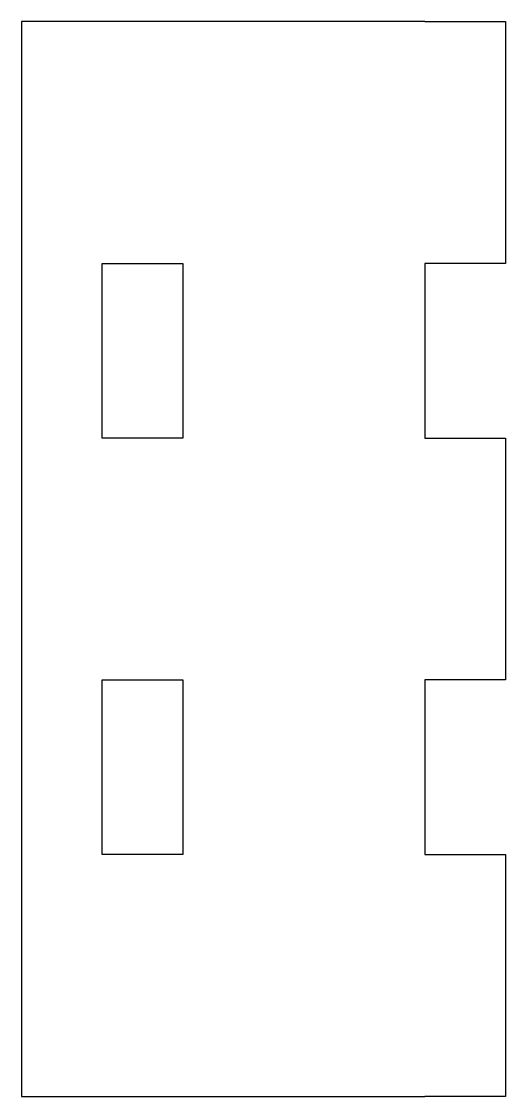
# Model space of a CAD drawing. Extents: x 0 to 18, y 0 to 40.
import ezdxf

# ---------------------------------------------------------------- set-up
doc = ezdxf.new("R2010")
doc.units = 0
doc.layers.add('Sketch', color=7, linetype='CONTINUOUS')

msp = doc.modelspace()

# ---------------------------------------------------------------- linework, layer by layer
at = {"layer": 'Sketch'}
for p, q in [((15, 40), (0, 40)), ((0, 40), (0, 0)), ((15, 40), (18, 40)), ((18, 40), (18, 31)), ((3, 31), (6, 31)), ((3, 24.5), (3, 31)), ((6, 31), (6, 24.5)), ((15, 31), (15, 24.5)), ((18, 31), (15, 31)), ((6, 24.5), (3, 24.5)), ((15, 24.5), (18, 24.5)), ((18, 24.5), (18, 15.5)), ((3, 15.5), (6, 15.5)), ((3, 9), (3, 15.5)), ((6, 15.5), (6, 9)), ((15, 15.5), (15, 9)), ((18, 15.5), (15, 15.5)), ((6, 9), (3, 9)), ((15, 9), (18, 9)), ((18, 9), (18, 0)), ((0, 0), (15, 0)), ((18, 0), (15, 0))]:
    msp.add_line(p, q, dxfattribs=at)

doc.saveas('drawing.dxf')
